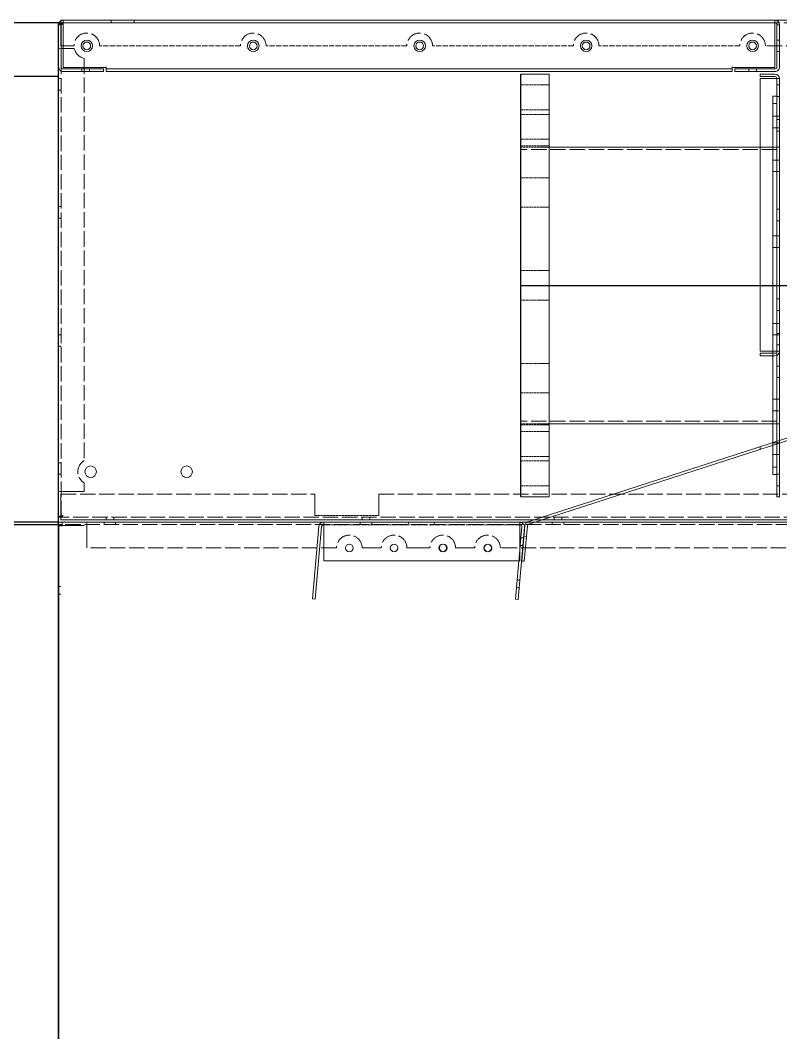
# Model space of a CAD drawing. Header units: millimetres. Extents: x 2023 to 34286, y 1728 to 24542.
# Drawn here: x 16338 to 16932, y 12499 to 13290 of the extents above; entities that cross this region are included whole.
import ezdxf

# ---------------------------------------------------------------- set-up
doc = ezdxf.new("R2010")
doc.units = ezdxf.units.MM
doc.linetypes.add('DASHED', pattern=[15, 12, -3])

# ---------------------------------------------------------------- blocks, each defined once
blk = doc.blocks.new('A$C07BF02F0')
at = {"color": 7, "lineweight": 15}
for p, q in [((3.5, 38), (3.5, 40)), ((3.5, 40), (559.5, 40)), ((3.5, 36.5), (3.5, 40)), ((559.5, 38), (559.5, 40)), ((559.5, 36.5), (559.5, 40)), ((2, 36.5), (0, 36.5)), ((0, 3.5), (0, 36.5)), ((2, 36.5), (0, 36.5)), ((2, 36.5), (2, 3.5)), ((3.5, 38), (3.5, 37.56)), ((3.5, 38), (559.5, 38)), ((3.5, 37.56), (3.5, 36.5)), ((3.5, 36.5), (3.5, 3)), ((3.5, 3), (3.5, 36.5)), ((559.5, 37.56), (559.5, 38)), ((559.5, 36.5), (559.5, 37.56)), ((559.5, 36.5), (559.5, 3)), ((559.5, 3), (559.5, 36.5)), ((561, 36.5), (563, 36.5)), ((561, 36.5), (561, 3.5)), ((561, 36.5), (563, 36.5)), ((563, 3.5), (563, 36.5)), ((561, 24.5), (563, 24.5)), ((561, 24.5), (563, 24.5)), ((561, 24.5), (563, 24.5)), ((561, 24.5), (563, 24.5)), ((561, 24.5), (563, 24.5)), ((561, 24.5), (563, 24.5)), ((561, 24.5), (563, 24.5)), ((561, 24.5), (563, 24.5)), ((561, 24.5), (563, 24.5)), ((561, 24.5), (563, 24.5)), ((561, 24.5), (563, 24.5)), ((561, 24.5), (563, 24.5)), ((561, 24.5), (563, 24.5)), ((561, 24.5), (563, 24.5)), ((561, 24.5), (563, 24.5)), ((561, 24.5), (563, 24.5)), ((561, 24.5), (563, 24.5)), ((561, 24.5), (563, 24.5)), ((561, 24.5), (563, 24.5)), ((561, 24.5), (563, 24.5)), ((561, 24.5), (563, 24.5)), ((561, 24.5), (563, 24.5)), ((561, 24.5), (563, 24.5)), ((561, 24.5), (563, 24.5)), ((561, 15.5), (563, 15.5)), ((561, 15.5), (563, 15.5)), ((561, 15.5), (563, 15.5)), ((561, 15.5), (563, 15.5)), ((561, 15.5), (563, 15.5)), ((561, 15.5), (563, 15.5)), ((561, 15.5), (563, 15.5)), ((561, 15.5), (563, 15.5)), ((561, 15.5), (563, 15.5)), ((561, 15.5), (563, 15.5)), ((561, 15.5), (563, 15.5)), ((561, 15.5), (563, 15.5)), ((561, 15.5), (563, 15.5)), ((561, 15.5), (563, 15.5)), ((561, 15.5), (563, 15.5)), ((561, 15.5), (563, 15.5)), ((561, 15.5), (563, 15.5)), ((561, 15.5), (563, 15.5)), ((561, 15.5), (563, 15.5)), ((561, 15.5), (563, 15.5)), ((561, 15.5), (563, 15.5)), ((561, 15.5), (563, 15.5)), ((561, 15.5), (563, 15.5)), ((561, 15.5), (563, 15.5)), ((37, 3), (3.5, 3)), ((37, 3), (3.5, 3)), ((35, 2), (3.5, 2)), ((18, 2), (18, 0)), ((18, 2), (18, 0)), ((18, 2), (18, 0)), ((18, 2), (18, 0)), ((18, 2), (18, 0)), ((18, 2), (18, 0)), ((18, 2), (18, 0)), ((18, 2), (18, 0)), ((18, 2), (18, 0)), ((18, 2), (18, 0)), ((18, 2), (18, 0)), ((18, 2), (18, 0)), ((24, 2), (24, 0)), ((24, 2), (24, 0)), ((24, 2), (24, 0)), ((24, 2), (24, 0)), ((24, 2), (24, 0)), ((24, 2), (24, 0)), ((24, 2), (24, 0)), ((24, 2), (24, 0)), ((24, 2), (24, 0)), ((24, 2), (24, 0)), ((24, 2), (24, 0)), ((24, 2), (24, 0)), ((35, 2), (35, 0)), ((37, 2.44), (37, 3.5)), ((37, 3), (37, 3.5)), ((37, 3), (37, 3.5)), ((37, 3.5), (37, 0)), ((37, 2), (37, 2.44)), ((37, 2), (37, 0)), ((526, 2), (37, 2)), ((526, 2), (37, 2)), ((526, 3), (526, 3.5)), ((526, 3.5), (526, 3)), ((526, 3), (526, 3.5)), ((526, 3.5), (526, 3)), ((526, 2.44), (526, 3)), ((526, 3), (559.5, 3)), ((526, 3), (559.5, 3)), ((526, 3), (526, 0)), ((526, 2), (526, 2.44)), ((526, 2), (526, 0)), ((528, 2), (528, 0)), ((559.5, 2), (528, 2)), ((539, 2), (539, 0)), ((539, 2), (539, 0)), ((539, 2), (539, 0)), ((539, 2), (539, 0)), ((539, 2), (539, 0)), ((539, 2), (539, 0)), ((539, 2), (539, 0)), ((539, 2), (539, 0)), ((539, 2), (539, 0)), ((539, 2), (539, 0)), ((539, 2), (539, 0)), ((539, 2), (539, 0)), ((545, 2), (545, 0)), ((545, 2), (545, 0)), ((545, 2), (545, 0)), ((545, 2), (545, 0)), ((545, 2), (545, 0)), ((545, 2), (545, 0)), ((545, 2), (545, 0)), ((545, 2), (545, 0)), ((545, 2), (545, 0)), ((545, 2), (545, 0)), ((545, 2), (545, 0)), ((545, 2), (545, 0)), ((35, 0), (3.5, 0)), ((526, 0), (37, 0)), ((526, 0), (37, 0)), ((559.5, 0), (528, 0))]:
    blk.add_line(p, q, dxfattribs=at)
for centre in [(22, 20), (152, 20), (282, 20), (412, 20), (542, 20)]:
    blk.add_circle(centre, 3, dxfattribs=at)
for centre, radius, start, end in [((3.5, 36.5), 3.5, 90, 180), ((559.5, 36.5), 3.5, 360, 90), ((3.5, 36.5), 1.5, 90, 180), ((559.5, 36.5), 1.5, 360, 90), ((3.5, 3.5), 3.5, 180, 270.00001), ((3.5, 3.5), 1.5, 180, 269.99999), ((559.5, 3.5), 3.5, 269.99999, 360), ((559.5, 3.5), 1.5, 270.00001, 360)]:
    blk.add_arc(centre, radius, start, end, dxfattribs=at)
blk = doc.blocks.new('A$C16F13DCD')
at = {"color": 7, "lineweight": 15}
for p, q in [((11.5, 330), (0, 330)), ((0, 328), (0, 330)), ((11.5, 328), (0, 328)), ((0, 326.5), (0, 113.5)), ((11.5, 326.5), (0, 326.5)), ((11.5, 326.5), (15, 326.5)), ((13, 113.5), (13, 326.5)), ((15, 326.5), (15, 113.5)), ((13, 321.5), (15, 321.5)), ((13, 321.5), (15, 321.5)), ((13, 321.5), (15, 321.5)), ((13, 321.5), (15, 321.5)), ((13, 321.5), (15, 321.5)), ((13, 321.5), (15, 321.5)), ((13, 321.5), (15, 321.5)), ((13, 312.5), (15, 312.5)), ((13, 312.5), (15, 312.5)), ((13, 312.5), (15, 312.5)), ((13, 312.5), (15, 312.5)), ((13, 312.5), (15, 312.5)), ((13, 312.5), (15, 312.5)), ((13, 312.5), (15, 312.5)), ((13, 297), (15, 297)), ((13, 297), (15, 297)), ((13, 294.5), (15, 294.5)), ((13, 294.5), (15, 294.5)), ((13, 288), (15, 288)), ((13, 288), (15, 288)), ((13, 285.5), (15, 285.5)), ((13, 285.5), (15, 285.5)), ((13, 273), (15, 273)), ((13, 262.84), (15, 262.84)), ((13, 262.84), (15, 262.84)), ((13, 253.84), (15, 253.84)), ((13, 253.84), (15, 253.84)), ((13, 224.5), (15, 224.5)), ((13, 224.5), (15, 224.5)), ((13, 215.5), (15, 215.5)), ((13, 215.5), (15, 215.5)), ((13, 203.66), (15, 203.66)), ((13, 203.66), (15, 203.66)), ((13, 194.66), (15, 194.66)), ((13, 194.66), (15, 194.66)), ((13, 154.5), (15, 154.5)), ((13, 154.5), (15, 154.5)), ((13, 145.5), (15, 145.5)), ((13, 145.5), (15, 145.5)), ((13, 135.34), (15, 135.34)), ((13, 135.34), (15, 135.34)), ((13, 127.5), (15, 127.5)), ((13, 127.5), (15, 127.5)), ((13, 126.34), (15, 126.34)), ((13, 126.34), (15, 126.34)), ((0, 113.5), (11.5, 113.5)), ((0, 110), (0, 112)), ((11.5, 112), (0, 112)), ((11.5, 113.5), (15, 113.5)), ((13, 118.5), (15, 118.5)), ((13, 118.5), (15, 118.5)), ((13, 110.34), (13, 113.5)), ((15, 113.5), (13, 113.5)), ((15, 113.5), (13, 113.5)), ((15, 0), (15, 113.5)), ((11.5, 110), (0, 110)), ((13, 0), (13, 110.34)), ((13, 102), (15, 102)), ((13, 102), (15, 102)), ((13, 93), (15, 93)), ((13, 93), (15, 93)), ((13, 76.16), (15, 76.16)), ((13, 76.16), (15, 76.16)), ((13, 67.16), (15, 67.16)), ((13, 67.16), (15, 67.16)), ((13, 57), (15, 57)), ((13, 42), (15, 42)), ((13, 42), (15, 42)), ((13, 42), (15, 42)), ((13, 42), (15, 42)), ((13, 33), (15, 33)), ((13, 33), (15, 33)), ((13, 33), (15, 33)), ((13, 33), (15, 33)), ((13, 17.5), (15, 17.5)), ((13, 17.5), (15, 17.5)), ((13, 17.5), (15, 17.5)), ((13, 17.5), (15, 17.5)), ((13, 17.5), (15, 17.5)), ((13, 8.5), (15, 8.5)), ((13, 8.5), (15, 8.5)), ((13, 8.5), (15, 8.5)), ((13, 8.5), (15, 8.5)), ((13, 8.5), (15, 8.5)), ((13, 0), (15, 0))]:
    blk.add_line(p, q, dxfattribs=at)
for centre, radius, start, end in [((11.5, 326.5), 3.5, 0, 90), ((11.5, 326.5), 1.5, 0, 90), ((11.5, 113.5), 3.5, 270, 0), ((11.5, 113.5), 1.5, 270, 0)]:
    blk.add_arc(centre, radius, start, end, dxfattribs=at)
blk = doc.blocks.new('A$C5DDF0D69')
at = {"color": 7, "lineweight": 13, "ltscale": 0.118431}
for p, q in [((0, 0.35), (4.96, 56.98)), ((1.99, 0.17), (6.95, 56.8))]:
    blk.add_line(p, q, dxfattribs=at)
at = {"color": 7, "lineweight": 13, "ltscale": 0.000626001}
for p, q in [((8.74, 60.17), (8.44, 60.17)), ((8.74, 58.17), (8.44, 58.17))]:
    blk.add_line(p, q, dxfattribs=at)
at = {"color": 7, "lineweight": 13, "ltscale": 0.31935}
for p, q in [((162.03, 60.17), (8.74, 60.17)), ((162.03, 30.17), (8.74, 30.17))]:
    blk.add_line(p, q, dxfattribs=at)
at = {"color": 7, "linetype": 'DASHED', "lineweight": 13, "ltscale": 0.004167}
for p, q in [((8.74, 58.17), (8.74, 60.17)), ((74.96, 60.17), (74.96, 58.17)), ((74.96, 60.17), (74.96, 58.17)), ((74.96, 60.17), (74.96, 58.17)), ((74.96, 60.17), (74.96, 58.17)), ((74.96, 60.17), (74.96, 58.17)), ((74.96, 60.17), (74.96, 58.17)), ((74.96, 60.17), (74.96, 58.17)), ((74.96, 60.17), (74.96, 58.17)), ((74.96, 60.17), (74.96, 58.17)), ((74.96, 60.17), (74.96, 58.17)), ((74.96, 60.17), (74.96, 58.17)), ((94.96, 60.17), (94.96, 58.17)), ((94.96, 60.17), (94.96, 58.17)), ((94.96, 60.17), (94.96, 58.17)), ((94.96, 60.17), (94.96, 58.17)), ((94.96, 60.17), (94.96, 58.17)), ((94.96, 60.17), (94.96, 58.17)), ((94.96, 60.17), (94.96, 58.17)), ((94.96, 60.17), (94.96, 58.17)), ((94.96, 60.17), (94.96, 58.17)), ((94.96, 60.17), (94.96, 58.17)), ((94.96, 60.17), (94.96, 58.17)), ((162.03, 58.17), (162.03, 60.17)), ((164.77, 47.89), (162.78, 48.06)), ((164.77, 47.89), (162.78, 48.06)), ((164.77, 47.89), (162.78, 48.06)), ((164.77, 47.89), (162.78, 48.06)), ((164.77, 47.89), (162.78, 48.06)), ((164.77, 47.89), (162.78, 48.06)), ((164.77, 47.89), (162.78, 48.06)), ((164.77, 47.89), (162.78, 48.06)), ((164.77, 47.89), (162.78, 48.06)), ((164.77, 47.89), (162.78, 48.06)), ((164.77, 47.89), (162.78, 48.06)), ((164.25, 41.91), (162.26, 42.09)), ((164.25, 41.91), (162.26, 42.09)), ((164.25, 41.91), (162.26, 42.09)), ((164.25, 41.91), (162.26, 42.09)), ((164.25, 41.91), (162.26, 42.09)), ((164.25, 41.91), (162.26, 42.09)), ((164.25, 41.91), (162.26, 42.09)), ((164.25, 41.91), (162.26, 42.09)), ((164.25, 41.91), (162.26, 42.09)), ((164.25, 41.91), (162.26, 42.09)), ((164.25, 41.91), (162.26, 42.09)), ((161.38, 9.04), (159.38, 9.21)), ((161.38, 9.04), (159.38, 9.21)), ((161.9, 15.01), (159.91, 15.19)), ((161.9, 15.01), (159.91, 15.19))]:
    blk.add_line(p, q, dxfattribs=at)
at = {"color": 7, "lineweight": 13, "ltscale": 0.007292}
for p, q in [((8.74, 56.67), (8.74, 60.17)), ((162.03, 56.67), (162.03, 60.17))]:
    blk.add_line(p, q, dxfattribs=at)
at = {"color": 7, "linetype": 'DASHED', "lineweight": 13, "ltscale": 0.31935}
blk.add_line((162.03, 58.17), (8.74, 58.17), dxfattribs=at)
at = {"color": 7, "lineweight": 13, "ltscale": 0.003125}
blk.add_line((8.74, 58.17), (8.74, 56.67), dxfattribs=at)
at = {"color": 7, "lineweight": 13, "ltscale": 0.055208}
for p, q in [((8.74, 56.67), (8.74, 30.17)), ((8.74, 30.17), (8.74, 56.67)), ((162.03, 30.17), (162.03, 56.67))]:
    blk.add_line(p, q, dxfattribs=at)
at = {"color": 7, "lineweight": 13, "ltscale": 0.117885}
blk.add_line((160.59, 0), (165.52, 56.37), dxfattribs=at)
at = {"color": 7, "linetype": 'DASHED', "lineweight": 13, "ltscale": 0.003125}
blk.add_line((162.03, 58.17), (162.03, 56.67), dxfattribs=at)
at = {"color": 7, "linetype": 'DASHED', "lineweight": 13, "ltscale": 0.055208}
blk.add_line((162.03, 56.67), (162.03, 30.17), dxfattribs=at)
at = {"color": 7, "lineweight": 13, "ltscale": 0.035719}
blk.add_line((162.03, 39.46), (163.52, 56.54), dxfattribs=at)
at = {"color": 7, "linetype": 'DASHED', "lineweight": 13, "ltscale": 0.019427}
blk.add_line((161.22, 30.17), (162.03, 39.46), dxfattribs=at)
at = {"color": 7, "lineweight": 13, "ltscale": 0.317661}
blk.add_line((161.22, 30.17), (8.74, 30.17), dxfattribs=at)
at = {"color": 7, "lineweight": 13, "ltscale": 0.062739}
blk.add_line((158.59, 0.17), (161.22, 30.17), dxfattribs=at)
at = {"color": 7, "linetype": 'DASHED', "lineweight": 13, "ltscale": 0.001689}
blk.add_line((162.03, 30.17), (161.22, 30.17), dxfattribs=at)
at = {"color": 7, "lineweight": 13, "ltscale": 0.004167}
for p, q in [((1.99, 0.17), (0, 0.35)), ((160.59, 0), (158.59, 0.17))]:
    blk.add_line(p, q, dxfattribs=at)
at = {"color": 7, "lineweight": 13}
for centre in [(28.74, 40.17), (63.74, 40.17), (102.14, 40.17), (137.14, 40.17)]:
    blk.add_circle(centre, 3, dxfattribs=at)
for centre, radius, start, end in [((8.44, 56.67), 3.5, 90, 175), ((8.44, 56.67), 1.5, 90, 175), ((162.03, 56.67), 3.5, 355, 90), ((162.03, 56.67), 1.5, 355, 90)]:
    blk.add_arc(centre, radius, start, end, dxfattribs=at)
blk = doc.blocks.new('A$C7EF54F26')
at = {"color": 7, "lineweight": 15}
for p, q in [((431.66, 245.91), (433.66, 245.91)), ((431.66, 216.89), (431.66, 245.91)), ((433.66, 216.89), (433.66, 245.91)), ((431.66, 235.41), (433.66, 235.41)), ((431.66, 235.41), (433.66, 235.41)), ((431.66, 235.41), (433.66, 235.41)), ((431.66, 235.41), (433.66, 235.41)), ((431.66, 235.41), (433.66, 235.41)), ((431.66, 235.41), (433.66, 235.41)), ((431.66, 235.41), (433.66, 235.41)), ((431.66, 235.41), (433.66, 235.41)), ((431.66, 235.41), (433.66, 235.41)), ((431.66, 235.41), (433.66, 235.41)), ((431.66, 235.41), (433.66, 235.41)), ((431.66, 226.41), (433.66, 226.41)), ((431.66, 226.41), (433.66, 226.41)), ((431.66, 226.41), (433.66, 226.41)), ((431.66, 226.41), (433.66, 226.41)), ((431.66, 226.41), (433.66, 226.41)), ((431.66, 226.41), (433.66, 226.41)), ((431.66, 226.41), (433.66, 226.41)), ((431.66, 226.41), (433.66, 226.41)), ((431.66, 226.41), (433.66, 226.41)), ((431.66, 226.41), (433.66, 226.41)), ((431.66, 226.41), (433.66, 226.41)), ((2.12, 30.92), (430.75, 215.52)), ((2.91, 29.08), (431.54, 213.68)), ((306.56, 162.03), (307.35, 160.19)), ((176.95, 106.21), (177.74, 104.37)), ((0, 27.68), (0.15, 0)), ((2, 27.69), (2.15, 0.01)), ((2.04, 19.51), (0.04, 19.5)), ((2.04, 19.51), (0.04, 19.5)), ((2.04, 19.51), (0.04, 19.5)), ((2.04, 19.51), (0.04, 19.5)), ((2.04, 19.51), (0.04, 19.5)), ((2.04, 19.51), (0.04, 19.5)), ((2.04, 19.51), (0.04, 19.5)), ((2.04, 19.51), (0.04, 19.5)), ((2.04, 19.51), (0.04, 19.5)), ((2.04, 19.51), (0.04, 19.5)), ((2.04, 19.51), (0.04, 19.5)), ((2.09, 10.51), (0.09, 10.5)), ((2.09, 10.51), (0.09, 10.5)), ((2.09, 10.51), (0.09, 10.5)), ((2.09, 10.51), (0.09, 10.5)), ((2.09, 10.51), (0.09, 10.5)), ((2.09, 10.51), (0.09, 10.5)), ((2.09, 10.51), (0.09, 10.5)), ((2.09, 10.51), (0.09, 10.5)), ((2.09, 10.51), (0.09, 10.5)), ((2.09, 10.51), (0.09, 10.5)), ((2.09, 10.51), (0.09, 10.5)), ((0.15, 0), (2.15, 0.01))]:
    blk.add_line(p, q, dxfattribs=at)
for centre, radius, start, end in [((430.16, 216.89), 1.5, 293.3, 0), ((430.16, 216.89), 3.5, 293.3, 0), ((3.5, 27.7), 3.5, 113.3, 180.3), ((3.5, 27.7), 1.5, 113.3, 180.3)]:
    blk.add_arc(centre, radius, start, end, dxfattribs=at)
blk = doc.blocks.new('1')
at = {"color": 7, "lineweight": 13}
for p, q in [((18866.51, 13289.74), (16369.91, 13289.74)), ((16368.21, 12902.64), (16368.21, 13286.84)), ((16729.21, 13082.74), (16729.21, 13247.74)), ((16751.21, 13082.74), (16751.21, 13247.74)), ((16926.01, 13230.46), (16926.01, 13082.74)), ((16929.21, 13230.46), (16929.21, 13082.74)), ((16926.01, 13190.74), (16751.21, 13190.74)), ((16929.21, 13082.74), (16929.21, 13190.74)), ((16729.21, 12917.74), (16729.21, 13082.74)), ((16751.21, 12917.74), (16751.21, 13082.74)), ((16926.01, 12935.01), (16926.01, 13082.74)), ((16929.21, 12935.01), (16929.21, 13082.74)), ((16929.21, 12974.74), (16929.21, 13082.74)), ((16929.21, 12976.74), (16929.21, 13082.74)), ((16926.01, 12974.74), (16751.21, 12974.74)), ((18866.51, 12899.74), (16369.91, 12899.74)), ((17450.41, 12897.74), (16371.01, 12897.74))]:
    blk.add_line(p, q, dxfattribs=at)
at = {"color": 7, "lineweight": 13, "ltscale": 0.004222}
for p, q in [((16369.91, 13288.39), (16369.91, 13289.74)), ((16369.91, 12901.09), (16369.91, 12899.74))]:
    blk.add_line(p, q, dxfattribs=at)
at = {"color": 7, "linetype": 'DASHED', "lineweight": 13, "ltscale": 0.00625}
for p, q in [((16409.21, 13287.74), (16409.21, 13289.74)), ((16427.21, 13287.74), (16427.21, 13289.74)), ((16368.21, 13286.84), (16370.21, 13286.84)), ((16368.21, 13267.74), (16370.21, 13267.74)), ((16370.21, 13244.24), (16368.21, 13244.24)), ((16370.21, 13235.24), (16368.21, 13235.24)), ((16370.21, 13144.24), (16368.21, 13144.24)), ((16370.21, 13135.24), (16368.21, 13135.24)), ((16370.21, 13044.24), (16368.21, 13044.24)), ((16370.21, 13035.24), (16368.21, 13035.24)), ((16370.21, 12944.24), (16368.21, 12944.24)), ((16370.21, 12935.24), (16368.21, 12935.24)), ((16368.21, 12921.74), (16370.21, 12921.74)), ((16368.21, 12902.64), (16370.21, 12902.64)), ((16405.21, 12901.74), (16405.21, 12899.74)), ((16411.21, 12901.74), (16411.21, 12899.74)), ((16605.21, 12901.74), (16605.21, 12899.74)), ((16611.21, 12901.74), (16611.21, 12899.74)), ((16755.21, 12901.74), (16755.21, 12899.74)), ((16761.21, 12901.74), (16761.21, 12899.74))]:
    blk.add_line(p, q, dxfattribs=at)
for p, q in [((16368.21, 13287.74), (13968.21, 13287.74)), ((16368.21, 13287.74), (14999.21, 13287.74)), ((16368.21, 13245.74), (14519.21, 13245.74)), ((16729.21, 12917.74), (16729.21, 13247.74)), ((16729.21, 13082.74), (18355.87, 13082.74)), ((16368.21, 12897.74), (13968.21, 12897.74)), ((16368.21, 12895.74), (15070.21, 12895.74))]:
    blk.add_line(p, q)
at = {"color": 7, "lineweight": 13, "ltscale": 0.003112}
for p, q in [((16369.2, 13287.74), (16368.21, 13287.74)), ((16369.2, 12901.74), (16368.21, 12901.74))]:
    blk.add_line(p, q, dxfattribs=at)
at = {"color": 7, "lineweight": 13, "ltscale": 0.002813}
for p, q in [((16368.21, 13286.84), (16368.21, 13287.74)), ((16368.21, 12902.64), (16368.21, 12901.74))]:
    blk.add_line(p, q, dxfattribs=at)
at = {"ltscale": 500}
for p, q in [((16368.21, 9687.74), (16368.21, 13287.74)), ((16368.21, 12895.74), (16368.21, 9692.87)), ((16368.21, 12889.74), (16368.21, 9689.74))]:
    blk.add_line(p, q, dxfattribs=at)
at = {"color": 7, "lineweight": 13, "ltscale": 0.002201}
for p, q in [((16369.2, 13287.74), (16369.91, 13287.74)), ((16369.2, 12901.74), (16369.91, 12901.74))]:
    blk.add_line(p, q, dxfattribs=at)
at = {"color": 7, "lineweight": 13, "ltscale": 0.003766}
for p, q in [((16369.91, 13288.39), (16369.91, 13287.18)), ((16369.91, 12901.09), (16369.91, 12902.29))]:
    blk.add_line(p, q, dxfattribs=at)
at = {"color": 7, "linetype": 'DASHED', "lineweight": 13}
for p, q in [((18866.51, 13287.74), (16369.91, 13287.74)), ((16370.21, 12902.64), (16370.21, 13286.84)), ((18748.21, 13269.74), (16920.21, 13269.74)), ((16388.21, 13259.94), (16388.21, 12945.9)), ((16729.21, 13190.74), (16729.21, 13082.74)), ((16929.21, 13188.74), (16729.21, 13188.74)), ((16729.21, 13082.74), (16729.21, 12974.74)), ((16729.21, 13082.74), (16729.21, 12976.74)), ((16929.21, 12976.74), (16729.21, 12976.74)), ((16369.91, 12919.74), (16568.21, 12919.74)), ((16618.21, 12919.74), (17115.21, 12919.74)), ((18866.51, 12901.74), (16369.91, 12901.74)), ((17450.41, 12896.14), (16371.01, 12896.14)), ((16585.21, 12877.74), (16390.21, 12877.74)), ((17431.21, 12877.74), (16713.21, 12877.74))]:
    blk.add_line(p, q, dxfattribs=at)
at = {"color": 7, "linetype": 'DASHED', "lineweight": 13, "ltscale": 0.002219}
for p, q in [((16369.91, 13287.74), (16370.62, 13287.74)), ((16369.91, 12901.74), (16370.62, 12901.74))]:
    blk.add_line(p, q, dxfattribs=at)
at = {"color": 7, "linetype": 'DASHED', "lineweight": 13, "ltscale": 0.003094}
for p, q in [((16369.91, 13286.34), (16369.91, 13287.33)), ((16369.91, 12903.14), (16369.91, 12902.15))]:
    blk.add_line(p, q, dxfattribs=at)
at = {"color": 7, "linetype": 'DASHED', "lineweight": 13, "ltscale": 0.051875}
for p, q in [((16369.91, 13269.74), (16369.91, 13286.34)), ((16369.91, 12903.14), (16369.91, 12919.74)), ((16388.21, 12921.74), (16371.61, 12921.74)), ((16568.21, 12919.74), (16568.21, 12903.14)), ((16618.21, 12919.74), (16618.21, 12903.14))]:
    blk.add_line(p, q, dxfattribs=at)
at = {"color": 7, "linetype": 'DASHED', "lineweight": 13, "ltscale": 0.002812}
for p, q in [((16370.21, 13286.84), (16370.21, 13287.74)), ((16370.21, 12902.64), (16370.21, 12901.74))]:
    blk.add_line(p, q, dxfattribs=at)
at = {"color": 7, "linetype": 'DASHED', "lineweight": 13, "ltscale": 0.032187}
blk.add_line((16380.21, 13269.74), (16369.91, 13269.74), dxfattribs=at)
at = {"color": 7, "linetype": 'DASHED', "lineweight": 13, "ltscale": 0.004375}
for p, q in [((16370.21, 13267.74), (16371.61, 13267.74)), ((16370.21, 12921.74), (16371.61, 12921.74))]:
    blk.add_line(p, q, dxfattribs=at)
at = {"color": 7, "linetype": 'DASHED', "lineweight": 13, "ltscale": 0.027506}
blk.add_line((16371.61, 13267.74), (16380.41, 13267.74), dxfattribs=at)
at = {"color": 7, "linetype": 'DASHED', "lineweight": 13, "ltscale": 0.34375}
for p, q in [((16510.21, 13269.74), (16400.21, 13269.74)), ((16640.21, 13269.74), (16530.21, 13269.74)), ((16770.21, 13269.74), (16660.21, 13269.74)), ((16900.21, 13269.74), (16790.21, 13269.74))]:
    blk.add_line(p, q, dxfattribs=at)
at = {"color": 7, "lineweight": 13, "ltscale": 0.1375}
for p, q in [((16729.21, 13247.74), (16751.21, 13247.74)), ((16729.21, 12917.74), (16751.21, 12917.74))]:
    blk.add_line(p, q, dxfattribs=at)
at = {"color": 7, "linetype": 'DASHED', "lineweight": 13, "ltscale": 0.1375}
for p, q in [((16729.21, 13239.24), (16751.21, 13239.24)), ((16729.21, 13219.81), (16751.21, 13219.81)), ((16729.21, 13219.81), (16751.21, 13219.81)), ((16729.21, 13216.24), (16751.21, 13216.24)), ((16729.21, 13196.81), (16751.21, 13196.81)), ((16729.21, 13196.81), (16751.21, 13196.81)), ((16729.21, 13191.74), (16751.21, 13191.74)), ((16751.21, 13190.74), (16729.21, 13190.74)), ((16729.21, 13166.74), (16751.21, 13166.74)), ((16729.21, 13166.74), (16751.21, 13166.74)), ((16729.21, 13143.74), (16751.21, 13143.74)), ((16729.21, 13143.74), (16751.21, 13143.74)), ((16751.21, 13094.24), (16729.21, 13094.24)), ((16751.21, 13094.24), (16729.21, 13094.24)), ((16751.21, 13071.24), (16729.21, 13071.24)), ((16751.21, 13071.24), (16729.21, 13071.24)), ((16729.21, 13021.74), (16751.21, 13021.74)), ((16729.21, 13021.74), (16751.21, 13021.74)), ((16729.21, 12998.74), (16751.21, 12998.74)), ((16729.21, 12998.74), (16751.21, 12998.74)), ((16751.21, 12974.74), (16729.21, 12974.74)), ((16729.21, 12973.74), (16751.21, 12973.74)), ((16729.21, 12968.66), (16751.21, 12968.66)), ((16729.21, 12968.66), (16751.21, 12968.66)), ((16729.21, 12949.24), (16751.21, 12949.24)), ((16729.21, 12945.66), (16751.21, 12945.66)), ((16729.21, 12945.66), (16751.21, 12945.66)), ((16729.21, 12926.24), (16751.21, 12926.24))]:
    blk.add_line(p, q, dxfattribs=at)
at = {"color": 7, "lineweight": 13, "ltscale": 0.02}
for p, q in [((16929.21, 13230.46), (16926.01, 13230.46)), ((16929.21, 13230.46), (16926.01, 13230.46)), ((16929.21, 12935.01), (16926.01, 12935.01))]:
    blk.add_line(p, q, dxfattribs=at)
at = {"color": 7, "linetype": 'DASHED', "lineweight": 13, "ltscale": 0.02}
for p, q in [((16929.21, 13224.74), (16926.01, 13224.74)), ((16926.01, 13214.74), (16929.21, 13214.74)), ((16926.01, 13214.74), (16929.21, 13214.74)), ((16926.01, 13205.74), (16929.21, 13205.74)), ((16926.01, 13205.74), (16929.21, 13205.74)), ((16929.21, 13190.74), (16926.01, 13190.74)), ((16929.21, 13190.74), (16926.01, 13190.74)), ((16926.01, 13180.57), (16929.21, 13180.57)), ((16926.01, 13180.57), (16929.21, 13180.57)), ((16926.01, 13171.57), (16929.21, 13171.57)), ((16926.01, 13171.57), (16929.21, 13171.57)), ((16926.01, 13121.4), (16929.21, 13121.4)), ((16926.01, 13121.4), (16929.21, 13121.4)), ((16926.01, 13112.4), (16929.21, 13112.4)), ((16926.01, 13112.4), (16929.21, 13112.4)), ((16926.01, 13053.07), (16929.21, 13053.07)), ((16926.01, 13053.07), (16929.21, 13053.07)), ((16926.01, 13044.07), (16929.21, 13044.07)), ((16926.01, 13044.07), (16929.21, 13044.07)), ((16926.01, 12993.9), (16929.21, 12993.9)), ((16926.01, 12993.9), (16929.21, 12993.9)), ((16926.01, 12984.9), (16929.21, 12984.9)), ((16926.01, 12984.9), (16929.21, 12984.9)), ((16929.21, 12974.74), (16926.01, 12974.74)), ((16929.21, 12974.74), (16926.01, 12974.74)), ((16926.01, 12959.73), (16929.21, 12959.73)), ((16926.01, 12959.73), (16929.21, 12959.73)), ((16926.01, 12950.73), (16929.21, 12950.73)), ((16926.01, 12950.73), (16929.21, 12950.73)), ((16929.21, 12940.74), (16926.01, 12940.74)), ((16929.21, 12935.01), (16926.01, 12935.01))]:
    blk.add_line(p, q, dxfattribs=at)
at = {"color": 7, "linetype": 'DASHED', "lineweight": 13, "ltscale": 0.021374}
blk.add_line((16388.21, 12928.58), (16388.21, 12921.74), dxfattribs=at)
at = {"color": 7, "linetype": 'DASHED', "lineweight": 13, "ltscale": 0.15625}
blk.add_line((16568.21, 12903.14), (16618.21, 12903.14), dxfattribs=at)
at = {"color": 7, "lineweight": 13, "ltscale": 0.009063}
for p, q in [((16368.21, 12897.74), (16371.01, 12897.74)), ((16368.21, 12896.14), (16371.01, 12896.14))]:
    blk.add_line(p, q, dxfattribs=at)
at = {"color": 7, "lineweight": 13, "ltscale": 0.005}
for p, q in [((16368.21, 12897.74), (16368.21, 12896.14)), ((16368.21, 12895.24), (16369.81, 12895.24))]:
    blk.add_line(p, q, dxfattribs=at)
at = {"color": 7, "lineweight": 13, "ltscale": 0.0009375}
for p, q in [((16368.21, 12894.94), (16368.21, 12895.24)), ((16369.81, 12894.94), (16369.81, 12895.24))]:
    blk.add_line(p, q, dxfattribs=at)
at = {"color": 7, "lineweight": 13, "ltscale": 0.00875}
for p, q in [((16368.21, 12894.94), (16371.01, 12894.94)), ((16371.01, 12894.94), (16371.01, 12897.74))]:
    blk.add_line(p, q, dxfattribs=at)
at = {"color": 7, "lineweight": 13, "ltscale": 0.00375}
blk.add_line((16371.01, 12895.24), (16369.81, 12895.24), dxfattribs=at)
at = {"color": 7, "lineweight": 13, "ltscale": 0.000866094}
blk.add_line((16371.01, 12897.74), (16371.01, 12897.46), dxfattribs=at)
at = {"color": 7, "linetype": 'DASHED', "lineweight": 13, "ltscale": 0.004134}
blk.add_line((16371.01, 12897.46), (16371.01, 12896.14), dxfattribs=at)
at = {"color": 7, "linetype": 'DASHED', "lineweight": 13, "ltscale": 0.05375}
for p, q in [((16371.01, 12895.24), (16388.21, 12895.24)), ((16390.21, 12877.74), (16390.21, 12894.94))]:
    blk.add_line(p, q, dxfattribs=at)
at = {"color": 7, "linetype": 'DASHED', "lineweight": 13, "ltscale": 0.005}
for p, q in [((16390.21, 12897.74), (16390.21, 12896.14)), ((16403.71, 12896.14), (16403.71, 12897.74)), ((16412.71, 12896.14), (16412.71, 12897.74)), ((16603.71, 12896.14), (16603.71, 12897.74)), ((16612.71, 12896.14), (16612.71, 12897.74)), ((16753.71, 12896.14), (16753.71, 12897.74)), ((16762.71, 12896.14), (16762.71, 12897.74)), ((16369.81, 12847.74), (16368.21, 12847.74)), ((16369.81, 12841.74), (16368.21, 12841.74))]:
    blk.add_line(p, q, dxfattribs=at)
at = {"color": 7, "linetype": 'DASHED', "lineweight": 13, "ltscale": 0.00375}
blk.add_line((16390.21, 12896.14), (16390.21, 12894.94), dxfattribs=at)
at = {"color": 7, "linetype": 'DASHED', "lineweight": 13, "ltscale": 0.046875}
for p, q in [((16620.21, 12877.74), (16605.21, 12877.74)), ((16693.21, 12877.74), (16678.21, 12877.74))]:
    blk.add_line(p, q, dxfattribs=at)
at = {"color": 7, "linetype": 'DASHED', "lineweight": 13, "ltscale": 0.05625}
blk.add_line((16658.21, 12877.74), (16640.21, 12877.74), dxfattribs=at)
at = {"lineweight": 5}
blk.add_line((16731.34, 12885.45), (16730.82, 12879.47), dxfattribs=at)
at = {"color": 7, "lineweight": 13}
for centre, radius in [((16390.21, 13269.74), 4.5), ((16520.21, 13269.74), 4.5), ((16650.21, 13269.74), 4.5), ((16780.21, 13269.74), 4.5), ((16910.21, 13269.74), 4.5), ((16393.21, 12937.24), 4.5), ((16468.21, 12937.24), 4.5), ((16595.21, 12877.74), 3), ((16630.21, 12877.74), 3), ((16668.21, 12877.74), 3), ((16703.21, 12877.74), 3)]:
    blk.add_circle(centre, radius, dxfattribs=at)
at = {"color": 7, "linetype": 'DASHED', "lineweight": 13}
for centre, start, end in [((16390.21, 13269.74), 0, 180), ((16520.21, 13269.74), 0, 180), ((16650.21, 13269.74), 0, 180), ((16780.21, 13269.74), 0, 180), ((16910.21, 13269.74), 0, 180), ((16390.21, 13269.74), 191.53722, 258.46304), ((16393.21, 12937.24), 120, 240), ((16595.21, 12877.74), 0, 180), ((16630.21, 12877.74), 0, 180), ((16668.21, 12877.74), 0, 180), ((16703.21, 12877.74), 0, 180)]:
    blk.add_arc(centre, 10, start, end, dxfattribs=at)
at = {"color": 7, "lineweight": 13}
for points in [[(16369.2, 13287.74), (16369.6, 13287.45), (16370.06, 13287.16), (16370.56, 13286.88), (16371.09, 13286.61), (16371.61, 13286.34)], [(16369.91, 13288.39), (16370.26, 13288.03), (16370.6, 13287.63), (16370.94, 13287.21), (16371.27, 13286.77), (16371.61, 13286.34)], [(16369.2, 12901.74), (16369.6, 12902.03), (16370.06, 12902.31), (16370.56, 12902.59), (16371.09, 12902.86), (16371.61, 12903.14)], [(16369.91, 12901.09), (16370.26, 12901.45), (16370.6, 12901.84), (16370.94, 12902.27), (16371.27, 12902.7), (16371.61, 12903.14)]]:
    blk.add_open_spline(points, degree=5, dxfattribs=at)
at = {"color": 7, "linetype": 'DASHED', "lineweight": 13}
for points in [[(16369.91, 13287.18), (16370.25, 13287.04), (16370.59, 13286.87), (16370.93, 13286.7), (16371.27, 13286.52), (16371.61, 13286.34)], [(16370.62, 13287.74), (16370.77, 13287.45), (16370.96, 13287.17), (16371.17, 13286.89), (16371.39, 13286.62), (16371.61, 13286.34)], [(16369.91, 12902.29), (16370.25, 12902.44), (16370.59, 12902.6), (16370.93, 12902.78), (16371.27, 12902.96), (16371.61, 12903.14)], [(16370.62, 12901.74), (16370.77, 12902.02), (16370.96, 12902.3), (16371.17, 12902.58), (16371.39, 12902.86), (16371.61, 12903.14)]]:
    blk.add_open_spline(points, degree=5, dxfattribs=at)
at = {"lineweight": 5}
for name, p in [('A$C07BF02F0', (16368.21, 13249.74)), ('A$C16F13DCD', (16916.21, 12917.74)), ('A$C5DDF0D69', (16566.47, 12837.56))]:
    blk.add_blockref(name, p, dxfattribs=at)
at = {"lineweight": 5, "rotation": 354.6349260590812}
blk.add_blockref('A$C7EF54F26', (16729.71, 12867.53), dxfattribs=at)

msp = doc.modelspace()

# ---------------------------------------------------------------- block references
msp.add_blockref('1', (0, 0))

doc.saveas('drawing.dxf')
